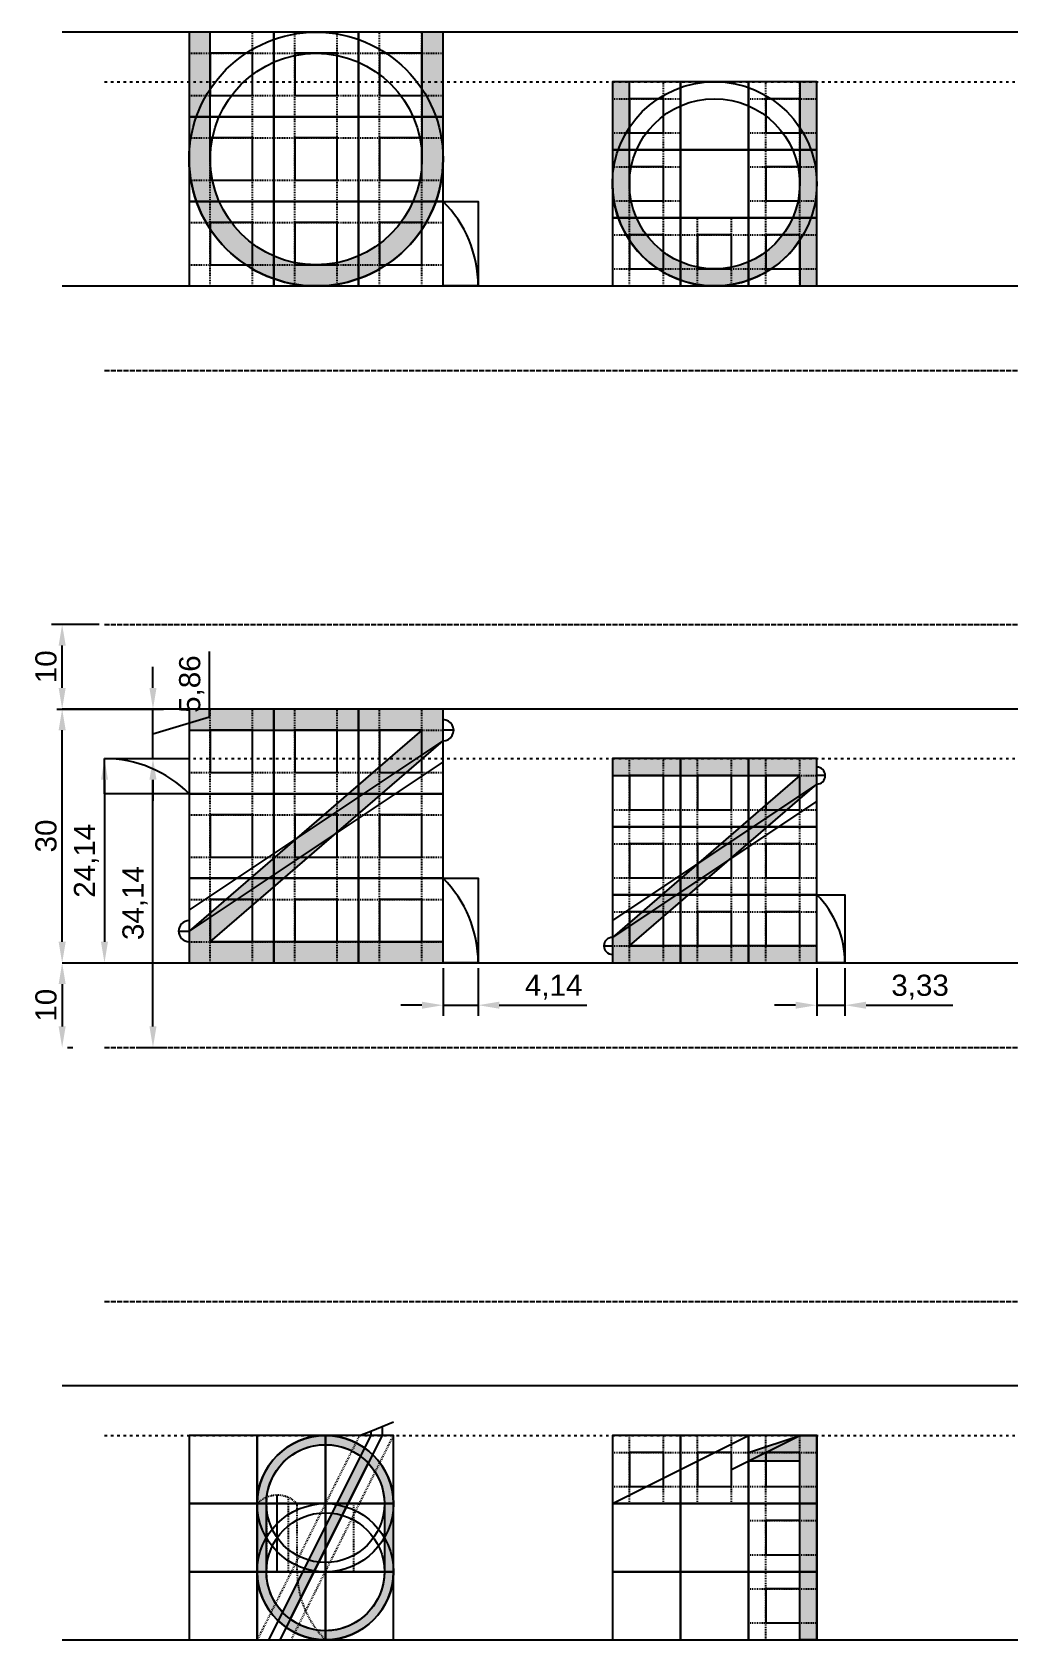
# Model space of a CAD drawing. Header units: millimetres. Extents: x -19 to 3010, y -292 to 470.
# Drawn here: x 2456.5 to 2571.8, y -80 to 110 of the extents above; entities that cross this region are included whole.
import ezdxf

# ---------------------------------------------------------------- set-up
doc = ezdxf.new("R2010")
doc.units = ezdxf.units.MM
doc.linetypes.add('ACAD_ISO02W100', pattern=[15, 12, -3])
doc.linetypes.add('ACAD_ISO03W100', pattern=[30, 12, -18])
for name, color, linetype in [('GUIDES', 252, 'Continuous'), ('guides_minor', 12, 'Continuous'), ('Lettering', 7, 'Continuous'), ('LINES', 252, 'Continuous'), ('Outlines', 5, 'Continuous')]:
    doc.layers.add(name, color=color, linetype=linetype)
doc.styles.get("Standard").update_dxf_attribs({"font": 'arial.ttf'})
doc.dimstyles.new('ISO-25', dxfattribs={"dimtxt": 2.5, "dimasz": 2.5, "dimexe": 1.25, "dimexo": 0.625, "dimtad": 1, "dimtxsty": 'Standard', "dimcen": 2.5, "dimadec": 0, "dimazin": 0, "dimtfac": 1, "dimtmove": 0, "dimatfit": 3, "dimfxl": 1, "dimarcsym": 0})

# ---------------------------------------------------------------- blocks, each defined once
blk = doc.blocks.new('*D37')
at = {"layer": 'Defpoints', "color": 0, "transparency": 16777216}
for p in [(2460.000000000001, 30.00000000000001), (2460.000000000005, 30.00000000000001), (2460.000000000001, 0)]:
    blk.add_point(p, dxfattribs=at)
at = {"layer": 'guides_minor', "color": 0, "lineweight": -2, "transparency": 16777216}
for p, q in [((2460.625000000001, 30.00000000000001), (2461.250000000005, 30.00000000000001)), ((2460.000000000005, 2.5), (2460.000000000005, 27.50000000000001)), ((2460.625000000001, 1.005076656047693e-16), (2461.250000000005, 2.010153312103464e-16))]:
    blk.add_line(p, q, dxfattribs=at)
at = {"layer": 'guides_minor', "color": 0, "transparency": 16777216}
for points in [[(2459.583333333339, 27.50000000000001), (2460.416666666672, 27.50000000000001), (2460.000000000005, 30.00000000000001)], [(2459.583333333339, 2.5), (2460.416666666672, 2.5), (2460.000000000005, 7.068193710780266e-28)]]:
    blk.add_solid(points, dxfattribs=at)
at = {"layer": 'guides_minor', "color": 0, "transparency": 16777216, "insert": (2458.097714870401, 14.99999999999931), "char_height": 2.5, "attachment_point": 5, "rotation": 90}
blk.add_mtext('30', dxfattribs=at)
blk = doc.blocks.new('*D38')
at = {"layer": 'Defpoints', "color": 0, "transparency": 16777216}
for p in [(2460.000000000005, 40.00000000000001), (2465.000000000001, 40.00000000000001), (2460.000000000001, 30.00000000000001)]:
    blk.add_point(p, dxfattribs=at)
at = {"layer": 'guides_minor', "color": 0, "lineweight": -2, "transparency": 16777216}
for p, q in [((2464.375000000001, 40.00000000000001), (2458.750000000005, 40.00000000000001)), ((2460.000000000005, 32.50000000000001), (2460.000000000005, 37.50000000000001)), ((2460.625000000001, 30.00000000000001), (2461.250000000005, 30.00000000000001))]:
    blk.add_line(p, q, dxfattribs=at)
at = {"layer": 'guides_minor', "color": 0, "transparency": 16777216}
for points in [[(2459.583333333339, 37.50000000000001), (2460.416666666672, 37.50000000000001), (2460.000000000005, 40.00000000000001)], [(2459.583333333339, 32.50000000000001), (2460.416666666672, 32.50000000000001), (2460.000000000005, 30.00000000000001)]]:
    blk.add_solid(points, dxfattribs=at)
at = {"layer": 'guides_minor', "color": 0, "transparency": 16777216, "insert": (2458.098567530701, 34.99999999999931), "char_height": 2.5, "attachment_point": 5, "rotation": 90}
blk.add_mtext('10', dxfattribs=at)
blk = doc.blocks.new('*D39')
at = {"layer": 'Defpoints', "color": 0, "transparency": 16777216}
for p in [(2460.000000000001, 0), (2460.000000000001, -10), (2460.000000000005, -10)]:
    blk.add_point(p, dxfattribs=at)
at = {"layer": 'guides_minor', "color": 0, "lineweight": -2, "transparency": 16777216}
for p, q in [((2460.625000000001, 1.005076656047693e-16), (2461.250000000005, 2.010153312103464e-16)), ((2460.000000000005, -2.5), (2460.000000000005, -7.500000000000003)), ((2460.625000000001, -10), (2461.250000000005, -10))]:
    blk.add_line(p, q, dxfattribs=at)
at = {"layer": 'guides_minor', "color": 0, "transparency": 16777216}
for points in [[(2459.583333333339, -2.5), (2460.416666666672, -2.5), (2460.000000000005, 7.068193710780266e-28)], [(2459.583333333339, -7.500000000000003), (2460.416666666672, -7.500000000000003), (2460.000000000005, -10)]]:
    blk.add_solid(points, dxfattribs=at)
at = {"layer": 'guides_minor', "color": 0, "transparency": 16777216, "insert": (2458.098567530701, -5.000000000000697), "char_height": 2.5, "attachment_point": 5, "rotation": 90}
blk.add_mtext('10', dxfattribs=at)
blk = doc.blocks.new('*D40')
at = {"layer": 'Defpoints', "color": 0, "transparency": 16777216}
for p in [(2465.000000000001, 24.14213562373097), (2465.000000000001, 0), (2465.000000000005, 7.068193710780266e-28)]:
    blk.add_point(p, dxfattribs=at)
at = {"layer": 'guides_minor', "color": 0, "lineweight": -2, "transparency": 16777216}
for p, q in [((2465.625000000001, 24.14213562373097), (2466.250000000005, 24.14213562373097)), ((2465.000000000005, 21.64213562373096), (2465.000000000005, 2.5)), ((2465.625000000001, 1.005076656047693e-16), (2466.250000000005, 2.010153312103464e-16))]:
    blk.add_line(p, q, dxfattribs=at)
at = {"layer": 'guides_minor', "color": 0, "transparency": 16777216}
for points in [[(2464.583333333339, 21.64213562373096), (2465.416666666672, 21.64213562373096), (2465.000000000005, 24.14213562373097)], [(2464.583333333339, 2.5), (2465.416666666672, 2.5), (2465.000000000005, 7.068193710780266e-28)]]:
    blk.add_solid(points, dxfattribs=at)
at = {"layer": 'guides_minor', "color": 0, "transparency": 16777216, "insert": (2462.872612551165, 12.07106781186478), "char_height": 2.5, "attachment_point": 5, "rotation": 90}
blk.add_mtext('24,14', dxfattribs=at)
blk = doc.blocks.new('*D43')
at = {"layer": 'Defpoints', "color": 0, "transparency": 16777216}
for p in [(2505, 0), (2509.142135623731, 0), (2509.142135623731, -5.000000000000002)]:
    blk.add_point(p, dxfattribs=at)
at = {"layer": 'guides_minor', "color": 0, "lineweight": -2, "transparency": 16777216}
for p, q in [((2505, -0.625), (2505, -6.250000000000002)), ((2509.142135623731, -0.625), (2509.142135623731, -6.250000000000002)), ((2502.5, -5.000000000000002), (2500, -5.000000000000002)), ((2505, -5.000000000000002), (2509.142135623731, -5.000000000000002)), ((2511.642135623731, -5.000000000000002), (2521.976378461385, -5.000000000000002))]:
    blk.add_line(p, q, dxfattribs=at)
at = {"layer": 'guides_minor', "color": 0, "transparency": 16777216}
for points in [[(2502.5, -4.583333333333335), (2502.5, -5.416666666666669), (2505, -5.000000000000002)], [(2511.642135623731, -4.583333333333335), (2511.642135623731, -5.416666666666669), (2509.142135623731, -5.000000000000002)]]:
    blk.add_solid(points, dxfattribs=at)
at = {"layer": 'guides_minor', "color": 0, "transparency": 16777216, "insert": (2518.059257042558, -2.87261255115962), "char_height": 2.5, "attachment_point": 5}
blk.add_mtext('4,14', dxfattribs=at)
blk = doc.blocks.new('*D41')
at = {"layer": 'Defpoints', "color": 0, "transparency": 16777216}
for p in [(2468.750000000001, 24.14213562373095), (2470.728619137103, 24.14213562373095), (2468.750000000001, -10)]:
    blk.add_point(p, dxfattribs=at)
at = {"layer": 'guides_minor', "color": 0, "lineweight": -2, "transparency": 16777216}
for p, q in [((2469.375000000001, 24.14213562373095), (2471.978619137103, 24.14213562373095)), ((2470.728619137103, -7.500000000000004), (2470.728619137103, 21.64213562373095)), ((2469.375000000001, -10), (2471.978619137103, -10))]:
    blk.add_line(p, q, dxfattribs=at)
at = {"layer": 'guides_minor', "color": 0, "transparency": 16777216}
for points in [[(2470.311952470437, 21.64213562373095), (2471.14528580377, 21.64213562373095), (2470.728619137103, 24.14213562373095)], [(2470.311952470437, -7.500000000000004), (2471.14528580377, -7.500000000000004), (2470.728619137103, -10)]]:
    blk.add_solid(points, dxfattribs=at)
at = {"layer": 'guides_minor', "color": 0, "transparency": 16777216, "insert": (2468.601231688262, 7.071067811864772), "char_height": 2.5, "attachment_point": 5, "rotation": 90}
blk.add_mtext('34,14', dxfattribs=at)
blk = doc.blocks.new('*D42')
at = {"layer": 'Defpoints', "color": 0, "transparency": 16777216}
for p in [(2458.750000000001, 30.00000000000003), (2470.728619137103, 30.00000000000003), (2468.750000000001, 24.14213562373095)]:
    blk.add_point(p, dxfattribs=at)
at = {"layer": 'guides_minor', "color": 0, "lineweight": -2, "transparency": 16777216}
for p, q in [((2477.423281483624, 29.07946651582184), (2477.423281483624, 36.82162204106058)), ((2470.728619137103, 32.50000000000003), (2470.728619137103, 35.00000000000003)), ((2459.375000000001, 30.00000000000003), (2471.978619137103, 30.00000000000003)), ((2470.728619137103, 24.14213562373095), (2470.728619137103, 30.00000000000003)), ((2470.728619137103, 24.14213562373095), (2470.728619137103, 30.00000000000003)), ((2470.728619137103, 27.07106781186549), (2477.423281483624, 29.07946651582184)), ((2469.375000000001, 24.14213562373095), (2471.978619137103, 24.14213562373095)), ((2470.728619137103, 21.64213562373095), (2470.728619137103, 19.14213562373095))]:
    blk.add_line(p, q, dxfattribs=at)
at = {"layer": 'guides_minor', "color": 0, "transparency": 16777216}
for points in [[(2470.311952470437, 32.50000000000003), (2471.14528580377, 32.50000000000003), (2470.728619137103, 30.00000000000003)], [(2470.311952470437, 21.64213562373095), (2471.14528580377, 21.64213562373095), (2470.728619137103, 24.14213562373095)]]:
    blk.add_solid(points, dxfattribs=at)
at = {"layer": 'guides_minor', "color": 0, "transparency": 16777216, "insert": (2475.295894034783, 32.9505442784405), "char_height": 2.5, "attachment_point": 5, "rotation": 90}
blk.add_mtext('5,86', dxfattribs=at)
blk = doc.blocks.new('*D44')
at = {"layer": 'Defpoints', "color": 0, "transparency": 16777216}
for p in [(2549.142135623731, 0), (2552.475468957065, 0), (2552.475468957065, -5.000000000000002)]:
    blk.add_point(p, dxfattribs=at)
at = {"layer": 'guides_minor', "color": 0, "lineweight": -2, "transparency": 16777216}
for p, q in [((2549.142135623731, -0.625), (2549.142135623731, -6.250000000000002)), ((2552.475468957065, -0.625), (2552.475468957065, -6.250000000000002)), ((2546.642135623731, -5.000000000000002), (2544.142135623731, -5.000000000000002)), ((2549.142135623731, -5.000000000000002), (2552.475468957065, -5.000000000000002)), ((2554.975468957065, -5.000000000000002), (2565.217624482303, -5.000000000000002))]:
    blk.add_line(p, q, dxfattribs=at)
at = {"layer": 'guides_minor', "color": 0, "transparency": 16777216}
for points in [[(2546.642135623731, -4.583333333333335), (2546.642135623731, -5.416666666666669), (2549.142135623731, -5.000000000000002)], [(2554.975468957065, -4.583333333333335), (2554.975468957065, -5.416666666666669), (2552.475468957065, -5.000000000000002)]]:
    blk.add_solid(points, dxfattribs=at)
at = {"layer": 'guides_minor', "color": 0, "transparency": 16777216, "insert": (2561.346546719684, -2.87261255115962), "char_height": 2.5, "attachment_point": 5}
blk.add_mtext('3,33', dxfattribs=at)

msp = doc.modelspace()

# ---------------------------------------------------------------- hatches: boundary and pattern name
at = {"layer": 'Lettering'}
h = msp.add_hatch(color=256, dxfattribs=at)
h.dxf.hatch_style = 1
edge = h.paths.add_edge_path()
edge.add_line((2502.5, 110), (2502.5, 95))
edge.add_arc((2490, 95), 12.5, -180, 0, ccw=False)
edge.add_line((2477.5, 95), (2477.5, 110))
edge.add_line((2477.5, 110), (2475, 110))
edge.add_line((2475, 110), (2475, 95))
edge.add_arc((2490, 95), 15, 180, 360)
edge.add_line((2505, 95), (2505, 110))
edge.add_line((2505, 110), (2502.5, 110))
h = msp.add_hatch(color=256, dxfattribs=at)
h.dxf.hatch_style = 1
edge = h.paths.add_edge_path()
edge.add_arc((2537.071067811865, 92.07106781186545), 10.0592231765545, -180, 0, ccw=False)
edge.add_line((2527.011844635311, 92.07106781186545), (2527.011844635311, 104.1421356237309))
edge.add_line((2527.011844635311, 104.1421356237309), (2525, 104.1421356237309))
edge.add_line((2525, 104.1421356237309), (2525, 92.07106781186546))
edge.add_arc((2537.071067811865, 92.07106781186484), 12.07106781186485, 179.999999999997, 326.4426902380851)
edge.add_line((2547.13029098842, 85.39853402005005), (2547.13029098842, 80))
edge.add_line((2547.13029098842, 80), (2549.142135623731, 79.99999999999999))
edge.add_line((2549.142135623731, 79.99999999999999), (2549.142135623731, 104.1421356237309))
edge.add_line((2549.142135623731, 104.1421356237309), (2547.13029098842, 104.1421356237309))
edge.add_line((2547.13029098842, 104.1421356237309), (2547.13029098842, 92.07106781186545))
h = msp.add_hatch(color=256, dxfattribs=at)
h.dxf.hatch_style = 1
h.paths.add_polyline_path([(2475, 30), (2475, 27.50000000000001), (2502.5, 27.50000000000001), (2475, 3.749999999999975), (2475, -3.552713678800501e-15), (2505, 0), (2505, 2.500000000000014), (2477.5, 2.500000000000014), (2505, 26.25000000000002), (2505, 30)])
h = msp.add_hatch(color=256, dxfattribs=at)
h.dxf.hatch_style = 1
h.paths.add_polyline_path([(2525, 24.14213562373095), (2525, 22.13029098842003), (2547.13029098842, 22.13029098842003), (2525, 3.017766952966376), (2525, 0), (2549.142135623731, 0), (2549.142135623731, 2.011844635310922), (2527.011844635311, 2.011844635310922), (2549.142135623731, 21.12436867076457), (2549.142135623731, 24.14213562373094)])
h = msp.add_hatch(color=256, dxfattribs=at)
h.dxf.hatch_style = 1
edge = h.paths.add_edge_path(flags=16)
edge.add_line((2495.238552201979, -58.300112192278), (2486.021946216206, -76.73332416382267))
edge.add_arc((2491.09475708249, -71.95262145875544), 6.970547212330527, 180.0000000000077, 223.301959560574, ccw=False)
edge.add_line((2484.12420987016, -71.95262145875638), (2484.12420987016, -63.90524291751281))
edge.add_arc((2491.094757082487, -63.90524291751196), 6.970547212327347, 53.52499891008648, 180.0000000000069, ccw=False)
edge = h.paths.add_edge_path(flags=16)
edge.add_line((2486.950961963, -77.55775218399381), (2496.167567948772, -59.12454021244989))
edge.add_arc((2491.094757082485, -63.90524291751359), 6.970547212330427, 6.991740519879386e-12, 43.30195956053501, ccw=False)
edge.add_line((2498.065304294815, -63.90524291751274), (2498.065304294815, -71.95262145875631))
edge.add_arc((2491.094757082488, -71.95262145875716), 6.970547212327347, -126.47500108987629, 6.991740519879386e-12, ccw=False)
edge = h.paths.add_edge_path()
edge.add_arc((2491.094757082487, -71.95262145875611), 8.047378541243688, 180, 360)
edge.add_line((2499.142135623731, -71.95262145875611), (2499.142135623731, -63.90524291751254))
edge.add_arc((2491.094757082487, -63.90524291751254), 8.047378541243688, 0, 180)
edge.add_line((2483.047378541244, -63.90524291751254), (2483.047378541244, -71.95262145875611))
h = msp.add_hatch(color=256, dxfattribs=at)
h.dxf.hatch_style = 1
h.paths.add_polyline_path([(2541.094757082487, -58.87563132923526), (2541.094757082487, -57.86970901157997), (2547.13029098842, -55.85786437626906), (2549.142135623731, -55.85786437626905), (2549.142135623731, -80), (2547.13029098842, -80.00000000000006), (2547.13029098842, -58.87563132923526)])

# ---------------------------------------------------------------- linework, layer by layer
at = {"layer": 'GUIDES', "linetype": 'ACAD_ISO02W100', "ltscale": 0.005}
for p, q in [((2477.5, 100), (2477.5, 110)), ((2482.5, 100), (2482.5, 110)), ((2487.5, 100), (2487.5, 110)), ((2492.5, 100), (2492.5, 110)), ((2497.5, 100), (2497.5, 110)), ((2502.5, 100), (2502.5, 110)), ((2475, 107.5), (2485, 107.5)), ((2485, 107.5), (2495, 107.5)), ((2495, 107.5), (2505, 107.5)), ((2527.011844635311, 96.09475708248726), (2527.011844635311, 104.142135623731)), ((2531.035533905932, 96.09475708248726), (2531.035533905932, 104.142135623731)), ((2543.106601717798, 96.09475708248726), (2543.106601717798, 104.142135623731)), ((2547.13029098842, 96.09475708248726), (2547.13029098842, 104.142135623731)), ((2475, 102.5), (2485, 102.5)), ((2485, 102.5), (2495, 102.5)), ((2495, 102.5), (2505, 102.5)), ((2525, 102.13029098842), (2533.047378541244, 102.13029098842)), ((2541.094757082487, 102.13029098842), (2549.142135623731, 102.13029098842)), ((2477.5, 90), (2477.5, 100)), ((2482.5, 90), (2482.5, 100)), ((2487.5, 90), (2487.5, 100)), ((2492.5, 90), (2492.5, 100)), ((2497.5, 90), (2497.5, 100)), ((2502.5, 90), (2502.5, 100)), ((2475, 97.5), (2485, 97.5)), ((2485, 97.5), (2495, 97.5)), ((2495, 97.5), (2505, 97.5)), ((2525, 98.10660171779818), (2533.047378541244, 98.10660171779818)), ((2541.094757082487, 98.10660171779818), (2549.142135623731, 98.10660171779818)), ((2527.011844635311, 88.04737854124357), (2527.011844635311, 96.09475708248726)), ((2531.035533905932, 88.04737854124357), (2531.035533905932, 96.09475708248726)), ((2543.106601717798, 88.04737854124357), (2543.106601717798, 96.09475708248726)), ((2547.13029098842, 88.04737854124357), (2547.13029098842, 96.09475708248726)), ((2525, 94.08291244717634), (2533.047378541244, 94.08291244717634)), ((2541.094757082487, 94.08291244717634), (2549.142135623731, 94.08291244717634)), ((2475, 92.5), (2485, 92.5)), ((2485, 92.5), (2495, 92.5)), ((2495, 92.5), (2505, 92.5)), ((2477.5, 80), (2477.5, 90)), ((2482.5, 80), (2482.5, 90)), ((2487.5, 80), (2487.5, 90)), ((2492.5, 80), (2492.5, 90)), ((2497.5, 80), (2497.5, 90)), ((2502.5, 80), (2502.5, 90)), ((2525, 90.0592231765545), (2533.047378541244, 90.0592231765545)), ((2541.094757082487, 90.0592231765545), (2549.142135623731, 90.0592231765545)), ((2475, 87.5), (2485, 87.5)), ((2485, 87.5), (2495, 87.5)), ((2495, 87.5), (2505, 87.5)), ((2527.011844635311, 80), (2527.011844635311, 88.04737854124369)), ((2531.035533905932, 80), (2531.035533905932, 88.04737854124369)), ((2535.059223176554, 80), (2535.059223176554, 88.04737854124369)), ((2539.082912447176, 80), (2539.082912447176, 88.04737854124369)), ((2543.106601717798, 80), (2543.106601717798, 88.04737854124369)), ((2547.13029098842, 80), (2547.13029098842, 88.04737854124369)), ((2525, 86.03553390593277), (2533.047378541244, 86.03553390593277)), ((2533.047378541244, 86.03553390593277), (2541.094757082487, 86.03553390593277)), ((2541.094757082487, 86.03553390593277), (2549.142135623731, 86.03553390593277)), ((2475, 82.5), (2485, 82.5)), ((2485, 82.5), (2495, 82.5)), ((2495, 82.5), (2505, 82.5)), ((2525, 82.01184463531092), (2533.047378541244, 82.01184463531092)), ((2533.047378541244, 82.01184463531092), (2541.094757082487, 82.01184463531092)), ((2541.094757082487, 82.01184463531092), (2549.142135623731, 82.01184463531092)), ((2477.5, 20.00000000000001), (2477.5, 30.00000000000001)), ((2482.5, 20.00000000000001), (2482.5, 30.00000000000001)), ((2487.5, 20.00000000000001), (2487.5, 30.00000000000001)), ((2492.5, 20.00000000000001), (2492.5, 30.00000000000001)), ((2497.5, 20.00000000000001), (2497.5, 30.00000000000001)), ((2502.5, 20.00000000000001), (2502.5, 30.00000000000001)), ((2475, 27.50000000000001), (2485, 27.50000000000001)), ((2485, 27.50000000000001), (2495, 27.50000000000001)), ((2495, 27.50000000000001), (2505, 27.50000000000001)), ((2527.011844635311, 16.09475708248726), (2527.011844635311, 24.14213562373095)), ((2531.035533905932, 16.09475708248726), (2531.035533905932, 24.14213562373095)), ((2535.059223176554, 16.09475708248726), (2535.059223176554, 24.14213562373095)), ((2539.082912447176, 16.09475708248726), (2539.082912447176, 24.14213562373095)), ((2543.106601717798, 16.09475708248726), (2543.106601717798, 24.14213562373095)), ((2547.13029098842, 16.09475708248726), (2547.13029098842, 24.14213562373095)), ((2475, 22.50000000000001), (2485, 22.50000000000001)), ((2485, 22.50000000000001), (2495, 22.50000000000001)), ((2495, 22.50000000000001), (2505, 22.50000000000001)), ((2525, 22.13029098842003), (2533.047378541244, 22.13029098842003)), ((2533.047378541244, 22.13029098842003), (2541.094757082487, 22.13029098842003)), ((2541.094757082487, 22.13029098842003), (2549.142135623731, 22.13029098842003)), ((2477.5, 10.00000000000001), (2477.5, 20.00000000000001)), ((2482.5, 10.00000000000001), (2482.5, 20.00000000000001)), ((2487.5, 10.00000000000003), (2487.5, 20.00000000000003)), ((2492.5, 10.00000000000003), (2492.5, 20.00000000000003)), ((2497.5, 10.00000000000001), (2497.5, 20.00000000000001)), ((2502.5, 10.00000000000001), (2502.5, 20.00000000000001)), ((2475, 17.50000000000001), (2485, 17.50000000000001)), ((2485, 17.50000000000003), (2495, 17.50000000000003)), ((2495, 17.50000000000001), (2505, 17.50000000000001)), ((2525, 18.10660171779818), (2533.047378541244, 18.10660171779818)), ((2533.047378541244, 18.10660171779818), (2541.094757082487, 18.10660171779818)), ((2541.094757082487, 18.10660171779818), (2549.142135623731, 18.10660171779818)), ((2527.011844635311, 8.047378541243575), (2527.011844635311, 16.09475708248726)), ((2531.035533905932, 8.047378541243575), (2531.035533905932, 16.09475708248726)), ((2535.059223176554, 8.047378541243575), (2535.059223176554, 16.09475708248726)), ((2539.082912447176, 8.047378541243575), (2539.082912447176, 16.09475708248726)), ((2543.106601717798, 8.047378541243575), (2543.106601717798, 16.09475708248726)), ((2547.13029098842, 8.047378541243575), (2547.13029098842, 16.09475708248726)), ((2525, 14.08291244717634), (2533.047378541244, 14.08291244717634)), ((2533.047378541244, 14.08291244717634), (2541.094757082487, 14.08291244717634)), ((2541.094757082487, 14.08291244717634), (2549.142135623731, 14.08291244717634)), ((2475, 12.50000000000001), (2485, 12.50000000000001)), ((2485, 12.50000000000003), (2495, 12.50000000000003)), ((2495, 12.50000000000001), (2505, 12.50000000000001)), ((2477.5, 1.4210854715202e-14), (2477.5, 10.00000000000001)), ((2482.5, 1.4210854715202e-14), (2482.5, 10.00000000000001)), ((2487.5, 1.4210854715202e-14), (2487.5, 10.00000000000001)), ((2492.5, 1.4210854715202e-14), (2492.5, 10.00000000000001)), ((2497.5, 1.4210854715202e-14), (2497.5, 10.00000000000001)), ((2502.5, 1.4210854715202e-14), (2502.5, 10.00000000000001)), ((2525, 10.0592231765545), (2533.047378541244, 10.0592231765545)), ((2533.047378541244, 10.0592231765545), (2541.094757082487, 10.0592231765545)), ((2541.094757082487, 10.0592231765545), (2549.142135623731, 10.0592231765545)), ((2527.011844635311, 0), (2527.011844635311, 8.047378541243688)), ((2531.035533905932, 0), (2531.035533905932, 8.047378541243688)), ((2535.059223176554, 0), (2535.059223176554, 8.047378541243688)), ((2539.082912447176, 0), (2539.082912447176, 8.047378541243688)), ((2543.106601717798, 0), (2543.106601717798, 8.047378541243688)), ((2547.13029098842, 0), (2547.13029098842, 8.047378541243688)), ((2475, 7.500000000000014), (2485, 7.500000000000014)), ((2485, 7.500000000000014), (2495, 7.500000000000014)), ((2495, 7.500000000000014), (2505, 7.500000000000014)), ((2525, 6.035533905932766), (2533.047378541244, 6.035533905932766)), ((2533.047378541244, 6.035533905932766), (2541.094757082487, 6.035533905932766)), ((2541.094757082487, 6.035533905932766), (2549.142135623731, 6.035533905932766)), ((2475, 2.500000000000014), (2485, 2.500000000000014)), ((2485, 2.500000000000014), (2495, 2.500000000000014)), ((2495, 2.500000000000014), (2505, 2.500000000000014)), ((2525, 2.011844635310922), (2533.047378541244, 2.011844635310922)), ((2533.047378541244, 2.011844635310922), (2541.094757082487, 2.011844635310922)), ((2541.094757082487, 2.011844635310922), (2549.142135623731, 2.011844635310922)), ((2527.011844635311, -63.90524291751274), (2527.011844635311, -55.85786437626905)), ((2531.035533905932, -63.90524291751274), (2531.035533905932, -55.85786437626905)), ((2535.059223176554, -63.90524291751274), (2535.059223176554, -55.85786437626905)), ((2539.082912447176, -63.90524291751274), (2539.082912447176, -55.85786437626905)), ((2543.106601717798, -63.90524291751274), (2543.106601717798, -55.85786437626905)), ((2547.13029098842, -63.90524291751274), (2547.13029098842, -55.85786437626905)), ((2525, -57.86970901157997), (2533.047378541244, -57.86970901157997)), ((2533.047378541244, -57.86970901157997), (2541.094757082487, -57.86970901157997)), ((2541.094757082487, -57.86970901157997), (2549.142135623731, -57.86970901157997)), ((2525, -61.89339828220182), (2533.047378541244, -61.89339828220182)), ((2533.047378541244, -61.89339828220182), (2541.094757082487, -61.89339828220182)), ((2541.094757082487, -61.89339828220182), (2549.142135623731, -61.89339828220182)), ((2543.106601717798, -71.95262145875643), (2543.106601717798, -63.90524291751274)), ((2547.13029098842, -71.95262145875643), (2547.13029098842, -63.90524291751274)), ((2541.094757082487, -65.91708755282366), (2549.142135623731, -65.91708755282366)), ((2541.094757082487, -69.9407768234455), (2549.142135623731, -69.9407768234455)), ((2543.106601717798, -80.00000000000006), (2543.106601717798, -71.95262145875637)), ((2547.13029098842, -80.00000000000006), (2547.13029098842, -71.95262145875637)), ((2541.094757082487, -73.96446609406729), (2549.142135623731, -73.96446609406729)), ((2541.094757082487, -77.98815536468913), (2549.142135623731, -77.98815536468913))]:
    msp.add_line(p, q, dxfattribs=at)
at = {"layer": 'GUIDES'}
for points in [[(2475, 100), (2485, 100), (2485, 110), (2475, 110)], [(2485, 100), (2495, 100), (2495, 110), (2485, 110)], [(2495, 100), (2505, 100), (2505, 110), (2495, 110)], [(2477.5, 102.5), (2482.5, 102.5), (2482.5, 107.5), (2477.5, 107.5)], [(2487.5, 102.5), (2492.5, 102.5), (2492.5, 107.5), (2487.5, 107.5)], [(2497.5, 102.5), (2502.5, 102.5), (2502.5, 107.5), (2497.5, 107.5)], [(2525, 96.09475708248726), (2533.047378541244, 96.09475708248726), (2533.047378541244, 104.142135623731), (2525, 104.142135623731)], [(2533.047378541244, 96.09475708248726), (2541.094757082487, 96.09475708248726), (2541.094757082487, 104.142135623731), (2533.047378541244, 104.142135623731)], [(2541.094757082487, 96.09475708248726), (2549.142135623731, 96.09475708248726), (2549.142135623731, 104.142135623731), (2541.094757082487, 104.142135623731)], [(2527.011844635311, 98.10660171779818), (2531.035533905932, 98.10660171779818), (2531.035533905932, 102.13029098842), (2527.011844635311, 102.13029098842)], [(2543.106601717798, 98.10660171779818), (2547.13029098842, 98.10660171779818), (2547.13029098842, 102.13029098842), (2543.106601717798, 102.13029098842)], [(2475, 90), (2485, 90), (2485, 100), (2475, 100)], [(2485, 90), (2495, 90), (2495, 100), (2485, 100)], [(2495, 90), (2505, 90), (2505, 100), (2495, 100)], [(2477.5, 92.5), (2482.5, 92.5), (2482.5, 97.5), (2477.5, 97.5)], [(2487.5, 92.5), (2492.5, 92.5), (2492.5, 97.5), (2487.5, 97.5)], [(2497.5, 92.5), (2502.5, 92.5), (2502.5, 97.5), (2497.5, 97.5)], [(2525, 88.04737854124369), (2533.047378541244, 88.04737854124369), (2533.047378541244, 96.09475708248726), (2525, 96.09475708248726)], [(2533.047378541244, 88.04737854124369), (2541.094757082487, 88.04737854124369), (2541.094757082487, 96.09475708248726), (2533.047378541244, 96.09475708248726)], [(2541.094757082487, 88.04737854124369), (2549.142135623731, 88.04737854124369), (2549.142135623731, 96.09475708248726), (2541.094757082487, 96.09475708248726)], [(2527.011844635311, 90.0592231765545), (2531.035533905932, 90.0592231765545), (2531.035533905932, 94.08291244717634), (2527.011844635311, 94.08291244717634)], [(2543.106601717798, 90.0592231765545), (2547.13029098842, 90.0592231765545), (2547.13029098842, 94.08291244717634), (2543.106601717798, 94.08291244717634)], [(2475, 80), (2485, 80), (2485, 90), (2475, 90)], [(2485, 80), (2495, 80), (2495, 90), (2485, 90)], [(2495, 80), (2505, 80), (2505, 90), (2495, 90)], [(2509.142135623731, 80), (2505, 80), (2505, 90), (2509.142135623731, 90)], [(2477.5, 82.5), (2482.5, 82.5), (2482.5, 87.5), (2477.5, 87.5)], [(2487.5, 82.5), (2492.5, 82.5), (2492.5, 87.5), (2487.5, 87.5)], [(2497.5, 82.5), (2502.5, 82.5), (2502.5, 87.5), (2497.5, 87.5)], [(2525, 80), (2533.047378541244, 80), (2533.047378541244, 88.04737854124369), (2525, 88.04737854124369)], [(2533.047378541244, 80), (2541.094757082487, 80), (2541.094757082487, 88.04737854124369), (2533.047378541244, 88.04737854124369)], [(2541.094757082487, 80), (2549.142135623731, 80), (2549.142135623731, 88.04737854124369), (2541.094757082487, 88.04737854124369)], [(2527.011844635311, 82.01184463531092), (2531.035533905932, 82.01184463531092), (2531.035533905932, 86.03553390593277), (2527.011844635311, 86.03553390593277)], [(2535.059223176554, 82.01184463531092), (2539.082912447176, 82.01184463531092), (2539.082912447176, 86.03553390593277), (2535.059223176554, 86.03553390593277)], [(2543.106601717798, 82.01184463531092), (2547.13029098842, 82.01184463531092), (2547.13029098842, 86.03553390593277), (2543.106601717798, 86.03553390593277)], [(2475, 20), (2485, 20), (2485, 30), (2475, 30)], [(2485, 20), (2495, 20), (2495, 30), (2485, 30)], [(2495, 20), (2505, 20), (2505, 30), (2495, 30)], [(2477.5, 22.50000000000001), (2482.5, 22.50000000000001), (2482.5, 27.50000000000001), (2477.5, 27.50000000000001)], [(2487.5, 22.50000000000001), (2492.5, 22.50000000000001), (2492.5, 27.50000000000001), (2487.5, 27.50000000000001)], [(2497.5, 22.50000000000001), (2502.5, 22.50000000000001), (2502.5, 27.50000000000001), (2497.5, 27.50000000000001)], [(2525, 16.09475708248726), (2533.047378541244, 16.09475708248726), (2533.047378541244, 24.14213562373095), (2525, 24.14213562373095)], [(2533.047378541244, 16.09475708248726), (2541.094757082487, 16.09475708248726), (2541.094757082487, 24.14213562373095), (2533.047378541244, 24.14213562373095)], [(2541.094757082487, 16.09475708248726), (2549.142135623731, 16.09475708248726), (2549.142135623731, 24.14213562373095), (2541.094757082487, 24.14213562373095)], [(2527.011844635311, 18.10660171779818), (2531.035533905932, 18.10660171779818), (2531.035533905932, 22.13029098842003), (2527.011844635311, 22.13029098842003)], [(2535.059223176554, 18.10660171779818), (2539.082912447176, 18.10660171779818), (2539.082912447176, 22.13029098842003), (2535.059223176554, 22.13029098842003)], [(2543.106601717798, 18.10660171779818), (2547.13029098842, 18.10660171779818), (2547.13029098842, 22.13029098842003), (2543.106601717798, 22.13029098842003)], [(2475, 10), (2485, 10), (2485, 20), (2475, 20)], [(2485, 10), (2495, 10), (2495, 20), (2485, 20)], [(2495, 10), (2505, 10), (2505, 20), (2495, 20)], [(2477.5, 12.50000000000001), (2482.5, 12.50000000000001), (2482.5, 17.50000000000001), (2477.5, 17.50000000000001)], [(2487.5, 12.50000000000003), (2492.5, 12.50000000000003), (2492.5, 17.50000000000003), (2487.5, 17.50000000000003)], [(2497.5, 12.50000000000001), (2502.5, 12.50000000000001), (2502.5, 17.50000000000001), (2497.5, 17.50000000000001)], [(2525, 8.047378541243688), (2533.047378541244, 8.047378541243688), (2533.047378541244, 16.09475708248726), (2525, 16.09475708248726)], [(2533.047378541244, 8.047378541243688), (2541.094757082487, 8.047378541243688), (2541.094757082487, 16.09475708248726), (2533.047378541244, 16.09475708248726)], [(2541.094757082487, 8.047378541243688), (2549.142135623731, 8.047378541243688), (2549.142135623731, 16.09475708248726), (2541.094757082487, 16.09475708248726)], [(2527.011844635311, 10.0592231765545), (2531.035533905932, 10.0592231765545), (2531.035533905932, 14.08291244717634), (2527.011844635311, 14.08291244717634)], [(2535.059223176554, 10.0592231765545), (2539.082912447176, 10.0592231765545), (2539.082912447176, 14.08291244717634), (2535.059223176554, 14.08291244717634)], [(2543.106601717798, 10.0592231765545), (2547.13029098842, 10.0592231765545), (2547.13029098842, 14.08291244717634), (2543.106601717798, 14.08291244717634)], [(2475, 0), (2485, 0), (2485, 10), (2475, 10)], [(2485, 0), (2495, 0), (2495, 10), (2485, 10)], [(2495, 0), (2505, 0), (2505, 10), (2495, 10)], [(2509.142135623731, 0), (2505, 0), (2505, 10), (2509.142135623731, 10)], [(2525, 0), (2533.047378541244, 0), (2533.047378541244, 8.047378541243688), (2525, 8.047378541243688)], [(2533.047378541244, 0), (2541.094757082487, 0), (2541.094757082487, 8.047378541243688), (2533.047378541244, 8.047378541243688)], [(2541.094757082487, 0), (2549.142135623731, 0), (2549.142135623731, 8.047378541243688), (2541.094757082487, 8.047378541243688)], [(2552.475468957065, 0), (2549.142135623731, 0), (2549.142135623731, 8.047378541243688), (2552.475468957065, 8.047378541243688)], [(2477.5, 2.500000000000014), (2482.5, 2.500000000000014), (2482.5, 7.500000000000014), (2477.5, 7.500000000000014)], [(2487.5, 2.500000000000014), (2492.5, 2.500000000000014), (2492.5, 7.500000000000014), (2487.5, 7.500000000000014)], [(2497.5, 2.500000000000014), (2502.5, 2.500000000000014), (2502.5, 7.500000000000014), (2497.5, 7.500000000000014)], [(2527.011844635311, 2.011844635310922), (2531.035533905932, 2.011844635310922), (2531.035533905932, 6.035533905932766), (2527.011844635311, 6.035533905932766)], [(2535.059223176554, 2.011844635310922), (2539.082912447176, 2.011844635310922), (2539.082912447176, 6.035533905932766), (2535.059223176554, 6.035533905932766)], [(2543.106601717798, 2.011844635310922), (2547.13029098842, 2.011844635310922), (2547.13029098842, 6.035533905932766), (2543.106601717798, 6.035533905932766)], [(2475, -63.90524291751274), (2483.047378541244, -63.90524291751274), (2483.047378541244, -55.85786437626905), (2475, -55.85786437626905)], [(2483.047378541244, -63.90524291751274), (2491.094757082487, -63.90524291751274), (2491.094757082487, -55.85786437626905), (2483.047378541244, -55.85786437626905)], [(2491.094757082487, -63.90524291751274), (2499.142135623731, -63.90524291751274), (2499.142135623731, -55.85786437626905), (2491.094757082487, -55.85786437626905)], [(2525, -63.90524291751274), (2533.047378541244, -63.90524291751274), (2533.047378541244, -55.85786437626905), (2525, -55.85786437626905)], [(2533.047378541244, -63.90524291751274), (2541.094757082487, -63.90524291751274), (2541.094757082487, -55.85786437626905), (2533.047378541244, -55.85786437626905)], [(2541.094757082487, -63.90524291751274), (2549.142135623731, -63.90524291751274), (2549.142135623731, -55.85786437626905), (2541.094757082487, -55.85786437626905)], [(2527.011844635311, -61.89339828220182), (2531.035533905932, -61.89339828220182), (2531.035533905932, -57.86970901157997), (2527.011844635311, -57.86970901157997)], [(2535.059223176554, -61.89339828220182), (2539.082912447176, -61.89339828220182), (2539.082912447176, -57.86970901157997), (2535.059223176554, -57.86970901157997)], [(2543.106601717798, -61.89339828220182), (2547.13029098842, -61.89339828220182), (2547.13029098842, -57.86970901157997), (2543.106601717798, -57.86970901157997)], [(2475, -71.95262145875631), (2483.047378541244, -71.95262145875631), (2483.047378541244, -63.90524291751274), (2475, -63.90524291751274)], [(2483.047378541244, -71.95262145875631), (2491.094757082487, -71.95262145875631), (2491.094757082487, -63.90524291751274), (2483.047378541244, -63.90524291751274)], [(2491.094757082487, -71.95262145875631), (2499.142135623731, -71.95262145875631), (2499.142135623731, -63.90524291751274), (2491.094757082487, -63.90524291751274)], [(2525, -71.95262145875631), (2533.047378541244, -71.95262145875631), (2533.047378541244, -63.90524291751274), (2525, -63.90524291751274)], [(2533.047378541244, -71.95262145875631), (2541.094757082487, -71.95262145875631), (2541.094757082487, -63.90524291751274), (2533.047378541244, -63.90524291751274)], [(2541.094757082487, -71.95262145875631), (2549.142135623731, -71.95262145875631), (2549.142135623731, -63.90524291751274), (2541.094757082487, -63.90524291751274)], [(2543.106601717798, -69.9407768234455), (2547.13029098842, -69.9407768234455), (2547.13029098842, -65.91708755282366), (2543.106601717798, -65.91708755282366)], [(2475, -80), (2483.047378541244, -80), (2483.047378541244, -71.95262145875631), (2475, -71.95262145875631)], [(2483.047378541244, -80), (2491.094757082487, -80), (2491.094757082487, -71.95262145875631), (2483.047378541244, -71.95262145875631)], [(2491.094757082487, -80), (2499.142135623731, -80), (2499.142135623731, -71.95262145875631), (2491.094757082487, -71.95262145875631)], [(2525, -80), (2533.047378541244, -80), (2533.047378541244, -71.95262145875631), (2525, -71.95262145875631)], [(2533.047378541244, -80), (2541.094757082487, -80), (2541.094757082487, -71.95262145875631), (2533.047378541244, -71.95262145875631)], [(2541.094757082487, -80), (2549.142135623731, -80), (2549.142135623731, -71.95262145875631), (2541.094757082487, -71.95262145875631)], [(2543.106601717798, -77.98815536468913), (2547.13029098842, -77.98815536468913), (2547.13029098842, -73.96446609406729), (2543.106601717798, -73.96446609406729)]]:
    msp.add_lwpolyline(points, close=True, dxfattribs=at)
for centre, radius, end in [((2495, 80), 14.14213562373095, 44.99999999999493), ((2495, 0), 14.14213562373095, 44.99999999999493), ((2541.094757082487, 0), 11.38071187457704, 44.99999999999494)]:
    msp.add_arc(centre, radius, 0, end, dxfattribs=at)
at = {"layer": 'guides_minor'}
for p, q in [((2506.25, 27.50000000000002), (2505, 27.50000000000002)), ((2475, 6.250000000000025), (2505, 26.25000000000002)), ((2505, 23.74999999999998), (2475, 3.749999999999975)), ((2549.14213562373, 21.12436867076457), (2524.999999999999, 5.029611588277319)), ((2550.148057941386, 22.13029098842003), (2549.14213562373, 22.13029098842003)), ((2549.142135623731, 19.11252403545364), (2525, 3.017766952966376)), ((2473.75, 3.749999999999974), (2475, 3.749999999999974)), ((2523.994077682344, 2.011844635310917), (2525, 2.011844635310917)), ((2496.459676109982, -55.32071248786269), (2497.800905866861, -54.78356059945622)), ((2497.800905866861, -54.78356059945622), (2499.142135623733, -54.24640871104987)), ((2497.800905866861, -54.78356059945622), (2497.800905866861, -55.85786437626905)), ((2496.459676109982, -55.85786437626905), (2484.388608298117, -80)), ((2497.800905866862, -55.85786437626905), (2485.729838054996, -80)), ((2495.11844635311, -55.85786437626905), (2496.459676109982, -55.32071248786269)), ((2496.459676109982, -55.32071248786269), (2496.459676109982, -55.85786437626905)), ((2525, -63.90524291751274), (2541.094757082487, -55.85786437626905)), ((2539.082912447176, -59.88155364689089), (2547.13029098842, -55.85786437626905)), ((2485.404400557736, -71.95262145875631), (2485.404400557736, -62.90524291751264))]:
    msp.add_line(p, q, dxfattribs=at)
at = {"layer": 'guides_minor', "linetype": 'ACAD_ISO03W100', "ltscale": 0.005}
for p, q in [((2495.118446353109, -55.85786437626905), (2483.047378541244, -80)), ((2487.071067811865, -80), (2499.142135623731, -55.85786437626905))]:
    msp.add_line(p, q, dxfattribs=at)
at = {"layer": 'guides_minor', "linetype": 'ACAD_ISO02W100', "ltscale": 0.005}
for p, q in [((2484.12420987016, -63.1655816747014), (2484.12420987016, -71.95262145875631)), ((2486.684591245313, -63.16558167470139), (2486.684591245313, -71.95262145875631)), ((2487.761422574229, -71.95262145875631), (2487.761422574229, -63.90524291751274)), ((2494.428091590746, -63.90524291751274), (2494.428091590746, -71.95262145875638))]:
    msp.add_line(p, q, dxfattribs=at)
at = {"layer": 'guides_minor'}
for centre, radius in [((2490, 95.00000000000001), 15), ((2490, 95.00000000000001), 12.5), ((2537.071067811865, 92.07106781186548), 12.07106781186548), ((2537.071067811865, 92.07106781186548), 10.0592231765545), ((2491.094757082487, -63.90524291751274), 8.047378541243646), ((2491.094757082487, -63.90524291751281), 6.970547212327801), ((2491.094757082487, -71.95262145875631), 8.047378541243646), ((2491.094757082487, -71.95262145875638), 6.970547212327801)]:
    msp.add_circle(centre, radius, dxfattribs=at)
for centre, radius, start, end in [((2505, 27.50000000000002), 1.249999999999993, 270, 90.0000000000001), ((2549.14213562373, 22.13029098842003), 1.005922317655459, 270, 90), ((2475, 3.749999999999974), 1.249999999999993, 90, 270), ((2525, 2.011844635310917), 1.005922317655459, 90, 270)]:
    msp.add_arc(centre, radius, start, end, dxfattribs=at)
at = {"layer": 'guides_minor', "linetype": 'ACAD_ISO02W100', "ltscale": 0.005}
for centre, radius, start, end in [((2485.404400557736, -66.18301931062749), 3.277776393114799, 90, 135.979545816109), ((2485.404400557736, -66.18301931062847), 3.277776393115779, 44.02045418390001, 90), ((2499.142135623731, -71.95262062795885), 11.38071304950196, 180.0000118302345, 224.9999999999949)]:
    msp.add_arc(centre, radius, start, end, dxfattribs=at)
at = {"layer": 'LINES'}
for p, q in [((3010, 110), (2460, 110)), ((2460, 80), (3010, 80)), ((3010, 30), (2460, 30)), ((2460, 0), (3010, 0)), ((3010, -50), (2460, -50)), ((2460, -80), (3010, -80))]:
    msp.add_line(p, q, dxfattribs=at)
at = {"layer": 'LINES', "linetype": 'ACAD_ISO03W100', "ltscale": 0.025}
for p, q in [((2465, 104.1421356237309), (3005, 104.1421356237309)), ((2465, 24.14213562373094), (3005, 24.14213562373094)), ((2465, -55.85786437626906), (3005, -55.85786437626906))]:
    msp.add_line(p, q, dxfattribs=at)
at = {"layer": 'LINES', "linetype": 'ACAD_ISO02W100', "ltscale": 0.05}
for p, q in [((2465, 70), (3005, 70)), ((2465, 40), (3005, 40)), ((2465, -10), (3005, -10)), ((2465, -40), (3005, -40))]:
    msp.add_line(p, q, dxfattribs=at)
at = {"layer": 'LINES'}
msp.add_lwpolyline([(2465, 24.14213562373094), (2475, 24.14213562373094), (2475, 20), (2465, 20)], close=True, dxfattribs=at)
msp.add_arc((2465, 9.99999999999999), 14.14213562373095, 44.99999999999494, 90, dxfattribs=at)
at = {"layer": 'Outlines'}
for points in [[(2502.5, 110), (2502.5, 95, -1), (2477.5, 95), (2477.5, 110), (2475, 110), (2475, 95, 0.9999999999999999), (2505, 95), (2505, 110), (2502.5, 110)], [(2547.13029098842, 92.07106781186545, -1), (2527.011844635311, 92.07106781186545), (2527.011844635311, 104.1421356237309), (2525, 104.1421356237309), (2525, 92.07106781186546, 0.7429545911564741), (2547.13029098842, 85.39853402005005), (2547.13029098842, 80), (2549.142135623731, 79.99999999999999), (2549.142135623731, 104.1421356237309), (2547.13029098842, 104.1421356237309)], [(2483.047378541244, -71.95262145875611, 0.9999999999999999), (2499.142135623731, -71.95262145875611), (2499.142135623731, -63.90524291751254, 0.9999999999999999), (2483.047378541244, -63.90524291751254)], [(2495.238552201979, -58.300112192278), (2486.021946216206, -76.73332416382267, -0.1912213129224234), (2484.12420987016, -71.95262145875638), (2484.12420987016, -63.90524291751281, -0.6156553073591674)], [(2486.950961963, -77.55775218399381), (2496.167567948772, -59.12454021244989, -0.1912213129222591), (2498.065304294815, -63.90524291751274), (2498.065304294815, -71.95262145875631, -0.6156553073589439)]]:
    msp.add_lwpolyline(points, format="xyb", close=True, dxfattribs=at)
for points in [[(2475, 30), (2475, 27.50000000000001), (2502.5, 27.50000000000001), (2475, 3.749999999999975), (2475, -3.552713678800501e-15), (2505, 0), (2505, 2.500000000000014), (2477.5, 2.500000000000014), (2505, 26.25000000000002), (2505, 30)], [(2525, 24.14213562373095), (2525, 22.13029098842003), (2547.13029098842, 22.13029098842003), (2525, 3.017766952966376), (2525, 0), (2549.142135623731, 0), (2549.142135623731, 2.011844635310922), (2527.011844635311, 2.011844635310922), (2549.142135623731, 21.12436867076457), (2549.142135623731, 24.14213562373094)], [(2541.094757082487, -58.87563132923526), (2541.094757082487, -57.86970901157997), (2547.13029098842, -55.85786437626906), (2549.142135623731, -55.85786437626905), (2549.142135623731, -80), (2547.13029098842, -80.00000000000006), (2547.13029098842, -58.87563132923526)]]:
    msp.add_lwpolyline(points, close=True, dxfattribs=at)

# ---------------------------------------------------------------- dimensions: what is measured, and where the dimension line sits
at = {"layer": 'guides_minor'}
for base, p1, p2, picture, middle in [((2460.000000000005, 40.00000000000001), (2460, 30), (2465, 40), '*D38', (2458.098567530701, 34.99999999999931)), ((2470.728619137103, 30.00000000000003), (2468.75, 24.14213562373094), (2458.75, 30.00000000000001), '*D42', (2475.295894034783, 29.70446651582113))]:
    dim = msp.add_linear_dim(base=base, p1=p1, p2=p2, angle=90, dimstyle='ISO-25', override={"dimtmove": 1}, dxfattribs=at)
    dim.commit()
    dim.dimension.update_dxf_attribs({"geometry": picture, "text_midpoint": middle})
for base, p1, p2, picture, middle in [((2460.000000000005, 30.00000000000001), (2460, 0), (2460, 30), '*D37', (2458.097714870401, 14.99999999999931)), ((2465.000000000005, 7.068193710780266e-28), (2465, 24.14213562373095), (2465, 0), '*D40', (2462.872612551165, 12.07106781186478)), ((2470.728619137103, 24.14213562373095), (2468.75, -10), (2468.75, 24.14213562373094), '*D41', (2468.601231688262, 7.071067811864772)), ((2460.000000000005, -10), (2460, 0), (2460, -10), '*D39', (2458.098567530701, -5.000000000000697))]:
    dim = msp.add_linear_dim(base=base, p1=p1, p2=p2, angle=90, dimstyle='ISO-25', dxfattribs=at)
    dim.commit()
    dim.dimension.update_dxf_attribs({"geometry": picture, "text_midpoint": middle})
for base, p1, p2, picture, middle in [((2509.142135623731, -5.000000000000002), (2505, 0), (2509.142135623731, 0), '*D43', (2518.059257042558, -2.87261255115962)), ((2552.475468957065, -5.000000000000002), (2549.142135623731, 0), (2552.475468957065, 0), '*D44', (2561.346546719684, -2.87261255115962))]:
    dim = msp.add_linear_dim(base=base, p1=p1, p2=p2, dimstyle='ISO-25', dxfattribs=at)
    dim.commit()
    dim.dimension.update_dxf_attribs({"geometry": picture, "text_midpoint": middle})

doc.saveas('drawing.dxf')
